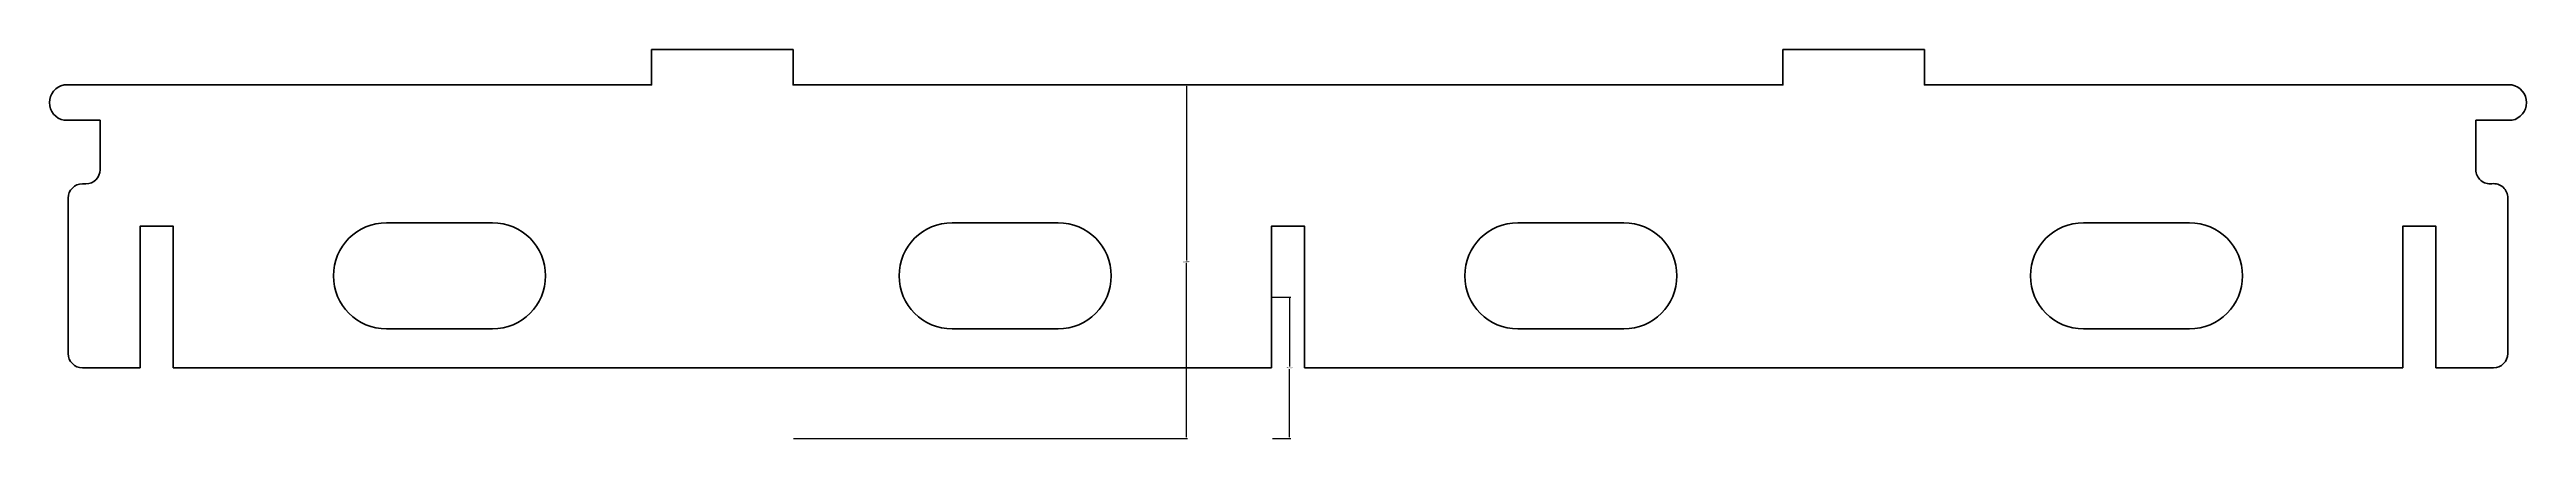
# Model space of a CAD drawing. Header units: inches. Extents: x 3715 to 4065, y 4620 to 4675.
import ezdxf

# ---------------------------------------------------------------- set-up
doc = ezdxf.new("R2010")
doc.units = ezdxf.units.IN
doc.header["$MEASUREMENT"] = 0
doc.layers.add('A-DETL-___3', color=3, linetype='Continuous')
doc.styles.get("Standard").update_dxf_attribs({"font": 'Arial.ttf'})
doc.dimstyles.get("Standard").update_dxf_attribs({"dimtxt": 0.18, "dimasz": 0.18, "dimexe": 0.18, "dimexo": 0.0625, "dimgap": 0.09, "dimtad": 0, "dimtih": 1, "dimtoh": 1, "dimdec": 4, "dimzin": 0, "dimdsep": 46, "dimtxsty": 'Standard', "dimcen": 0.09, "dimadec": 0, "dimazin": 0, "dimtfac": 1, "dimtdec": 4, "dimtofl": 0, "dimtmove": 0, "dimatfit": 3, "dimfxl": 1, "dimtolj": 1, "dimtzin": 0, "dimarcsym": 0})

# ---------------------------------------------------------------- blocks, each defined once
blk = doc.blocks.new('Lower Matrix (Short)')
at = {"layer": 'A-DETL-___3', "lineweight": 40, "transparency": 33554687}
for points in [[(12, 168), (5, 168), (5, 173.1, 0.820176), (0, 173.09), (0, 90), (-5, 90), (-5, 70), (0, 70), (0, -70), (-5, -70), (-5, -90), (0, -90), (0, -173.1, 0.820396), (5, -173.09), (5, -168), (12, -168, -0.414214), (14, -170), (14, -170.5, 0.414214), (16, -172.5), (38, -172.5, 0.414214), (40, -170.5), (40, -162.35), (20, -162.35), (20, -157.65), (40, -157.65), (40, -2.35), (20, -2.35), (20, 2.35), (40, 2.35), (40, 157.65), (20, 157.65), (20, 162.35), (40, 162.35), (40, 170.5, 0.414214), (38, 172.5), (16, 172.5, 0.45648), (13.98, 170.25, -0.451122)], [(19.5, 112.5), (19.5, 127.5, -1), (34.5, 127.5), (34.5, 112.5, -1)], [(19.5, 47.5), (19.5, 32.5, 1), (34.5, 32.5), (34.5, 47.5, 1)], [(19.5, -47.5), (19.5, -32.5, -1), (34.5, -32.5), (34.5, -47.5, -1)], [(19.5, -112.5), (19.5, -127.5, 1), (34.5, -127.5), (34.5, -112.5, 1)]]:
    blk.add_lwpolyline(points, format="xyb", close=True, dxfattribs=at)
blk = doc.blocks.new('*D5')
at = {"color": 0, "lineweight": -2, "transparency": 16777216}
for p, q in [((3887.62, 4640.34), (3890.22, 4640.34)), ((3890.04, 4640.16), (3890.04, 4630.52)), ((3890.04, 4620.52), (3890.04, 4630.16)), ((3887.62, 4620.34), (3890.22, 4620.34))]:
    blk.add_line(p, q, dxfattribs=at)
at = {"color": 0, "transparency": 16777216}
for points in [[(3890.01, 4640.16), (3890.07, 4640.16), (3890.04, 4640.34)], [(3890.01, 4620.52), (3890.07, 4620.52), (3890.04, 4620.34)]]:
    blk.add_solid(points, dxfattribs=at)
at = {"layer": 'Defpoints', "color": 0, "transparency": 16777216}
for p in [(3887.56, 4640.34), (3887.56, 4620.34), (3890.04, 4620.34)]:
    blk.add_point(p, dxfattribs=at)
at = {"color": 0, "transparency": 16777216, "insert": (3890.04, 4630.34), "char_height": 0.18, "attachment_point": 5}
blk.add_mtext('\\A1;20.0000', dxfattribs=at)
blk = doc.blocks.new('*D6')
at = {"color": 0, "lineweight": -2, "transparency": 16777216}
for p, q in [((3819.87, 4670.34), (3875.62, 4670.34)), ((3875.44, 4670.16), (3875.44, 4645.52)), ((3875.44, 4620.52), (3875.44, 4645.16)), ((3819.87, 4620.34), (3875.62, 4620.34))]:
    blk.add_line(p, q, dxfattribs=at)
at = {"color": 0, "transparency": 16777216}
for points in [[(3875.41, 4670.16), (3875.47, 4670.16), (3875.44, 4670.34)], [(3875.41, 4620.52), (3875.47, 4620.52), (3875.44, 4620.34)]]:
    blk.add_solid(points, dxfattribs=at)
at = {"layer": 'Defpoints', "color": 0, "transparency": 16777216}
for p in [(3819.81, 4670.34), (3819.81, 4620.34), (3875.44, 4620.34)]:
    blk.add_point(p, dxfattribs=at)
at = {"color": 0, "transparency": 16777216, "insert": (3875.44, 4645.34), "char_height": 0.18, "attachment_point": 5}
blk.add_mtext('\\A1;50.0000', dxfattribs=at)

msp = doc.modelspace()

# ---------------------------------------------------------------- block references
at = {"lineweight": 40, "transparency": 33554687, "rotation": 270}
msp.add_blockref('Lower Matrix (Short)', (3889.81039, 4670.33982), dxfattribs=at)

# ---------------------------------------------------------------- dimensions: what is measured, and where the dimension line sits
for base, p1, p2, picture, middle in [((3875.43679, 4620.33982), (3819.81039, 4670.33983), (3819.81039, 4620.33982), '*D6', (3875.43679, 4645.33982)), ((3890.03909, 4620.33982), (3887.56039, 4640.33982), (3887.56039, 4620.33982), '*D5', (3890.03909, 4630.33982))]:
    dim = msp.add_linear_dim(base=base, p1=p1, p2=p2, angle=90, dimstyle='Standard')
    dim.commit()
    dim.dimension.update_dxf_attribs({"geometry": picture, "text_midpoint": middle})

doc.saveas('drawing.dxf')
